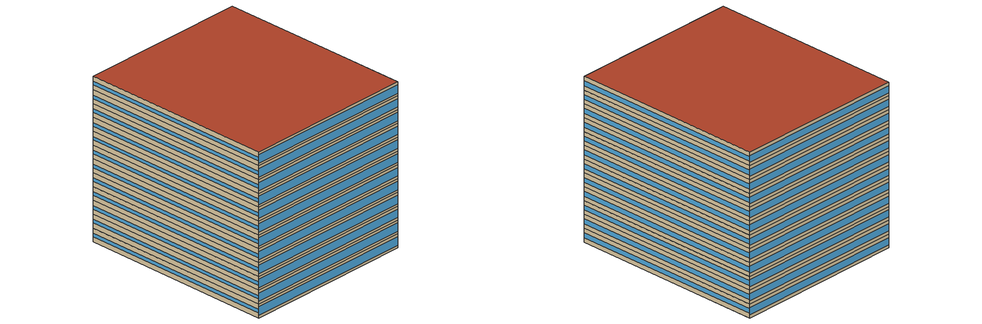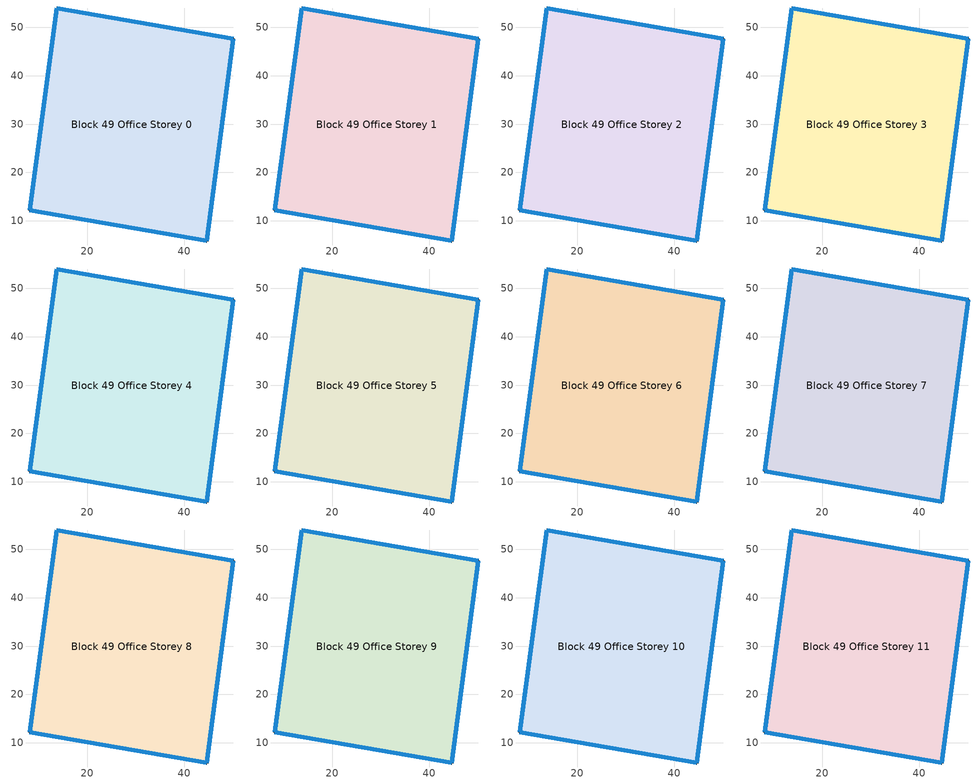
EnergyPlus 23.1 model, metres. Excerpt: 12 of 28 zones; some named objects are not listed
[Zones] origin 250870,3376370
Block 49 Office Storey 0
 floor ground (Project Floor): 50.13,47.61 44.65,5.8 8.1,12.19 13.67,53.99 z0
 wall outside (Project Wall): 13.67,53.99 8.1,12.19 44.65,5.8 50.13,47.61 13.67,53.99 z0:3
 window (Office_west_window_construction): 13.67,53.97 8.1,12.21 z1.12:1.88
 window (Office_south_window_construction): 8.12,12.19 44.63,5.81 z0.6:2.4
 window (Office_east_window_construction): 44.65,5.82 50.12,47.59 z0.98:2.02
 window (Office_north_window_construction): 50.11,47.61 13.69,53.99 z0.75:2.25
 roof outside (Project Ceiling): 44.65,5.8 50.13,47.61 13.67,53.99 8.1,12.19 z3
Block 49 Office Storey 1
 floor outside (Project Floor): 50.13,47.61 44.65,5.8 8.1,12.19 13.67,53.99 z3
 wall outside (Project Wall): 13.67,53.99 8.1,12.19 44.65,5.8 50.13,47.61 13.67,53.99 z3:6
 window (Office_west_window_construction): 13.67,53.97 8.1,12.21 z4.12:4.88
 window (Office_south_window_construction): 8.12,12.19 44.63,5.81 z3.6:5.4
 window (Office_east_window_construction): 44.65,5.82 50.12,47.59 z3.98:5.03
 window (Office_north_window_construction): 50.11,47.61 13.69,53.99 z3.75:5.25
 roof outside (Project Ceiling): 44.65,5.8 50.13,47.61 13.67,53.99 8.1,12.19 z6
Block 49 Office Storey 2
 floor outside (Project Floor): 50.13,47.61 44.65,5.8 8.1,12.19 13.67,53.99 z6
 wall outside (Project Wall): 13.67,53.99 8.1,12.19 44.65,5.8 50.13,47.61 13.67,53.99 z6:9
 window (Office_west_window_construction): 13.67,53.97 8.1,12.21 z7.12:7.88
 window (Office_south_window_construction): 8.12,12.19 44.63,5.81 z6.6:8.4
 window (Office_east_window_construction): 44.65,5.82 50.12,47.59 z6.97:8.03
 window (Office_north_window_construction): 50.11,47.61 13.69,53.99 z6.75:8.25
 roof outside (Project Ceiling): 44.65,5.8 50.13,47.61 13.67,53.99 8.1,12.19 z9
Block 49 Office Storey 3
 floor outside (Project Floor): 50.13,47.61 44.65,5.8 8.1,12.19 13.67,53.99 z9
 wall outside (Project Wall): 13.67,53.99 8.1,12.19 44.65,5.8 50.13,47.61 13.67,53.99 z9:12
 window (Office_west_window_construction): 13.67,53.97 8.1,12.21 z10.12:10.88
 window (Office_south_window_construction): 8.12,12.19 44.63,5.81 z9.6:11.4
 window (Office_east_window_construction): 44.65,5.82 50.12,47.59 z9.97:11.03
 window (Office_north_window_construction): 50.11,47.61 13.69,53.99 z9.75:11.25
 roof outside (Project Ceiling): 44.65,5.8 50.13,47.61 13.67,53.99 8.1,12.19 z12
Block 49 Office Storey 4
 floor outside (Project Floor): 50.13,47.61 44.65,5.8 8.1,12.19 13.67,53.99 z12
 wall outside (Project Wall): 13.67,53.99 8.1,12.19 44.65,5.8 50.13,47.61 13.67,53.99 z12:15
 window (Office_west_window_construction): 13.67,53.97 8.1,12.21 z13.12:13.88
 window (Office_south_window_construction): 8.12,12.19 44.63,5.81 z12.6:14.4
 window (Office_east_window_construction): 44.65,5.82 50.12,47.59 z12.97:14.03
 window (Office_north_window_construction): 50.11,47.61 13.69,53.99 z12.75:14.25
 roof outside (Project Ceiling): 44.65,5.8 50.13,47.61 13.67,53.99 8.1,12.19 z15
Block 49 Office Storey 5
 floor outside (Project Floor): 50.13,47.61 44.65,5.8 8.1,12.19 13.67,53.99 z15
 wall outside (Project Wall): 13.67,53.99 8.1,12.19 44.65,5.8 50.13,47.61 13.67,53.99 z15:18
 window (Office_west_window_construction): 13.67,53.97 8.1,12.21 z16.12:16.88
 window (Office_south_window_construction): 8.12,12.19 44.63,5.81 z15.6:17.4
 window (Office_east_window_construction): 44.65,5.82 50.12,47.59 z15.97:17.02
 window (Office_north_window_construction): 50.11,47.61 13.69,53.99 z15.75:17.25
 roof outside (Project Ceiling): 44.65,5.8 50.13,47.61 13.67,53.99 8.1,12.19 z18
Block 49 Office Storey 6
 floor outside (Project Floor): 50.13,47.61 44.65,5.8 8.1,12.19 13.67,53.99 z18
 wall outside (Project Wall): 13.67,53.99 8.1,12.19 44.65,5.8 50.13,47.61 13.67,53.99 z18:21
 window (Office_west_window_construction): 13.67,53.97 8.1,12.21 z19.12:19.88
 window (Office_south_window_construction): 8.12,12.19 44.63,5.81 z18.6:20.4
 window (Office_east_window_construction): 44.65,5.82 50.12,47.59 z18.98:20.02
 window (Office_north_window_construction): 50.11,47.61 13.69,53.99 z18.75:20.25
 roof outside (Project Ceiling): 44.65,5.8 50.13,47.61 13.67,53.99 8.1,12.19 z21
Block 49 Office Storey 7
 floor outside (Project Floor): 50.13,47.61 44.65,5.8 8.1,12.19 13.67,53.99 z21
 wall outside (Project Wall): 13.67,53.99 8.1,12.19 44.65,5.8 50.13,47.61 13.67,53.99 z21:24
 window (Office_west_window_construction): 13.67,53.97 8.1,12.21 z22.12:22.88
 window (Office_south_window_construction): 8.12,12.19 44.63,5.81 z21.6:23.4
 window (Office_east_window_construction): 44.65,5.82 50.12,47.59 z21.98:23.02
 window (Office_north_window_construction): 50.11,47.61 13.69,53.99 z21.75:23.25
 roof outside (Project Ceiling): 44.65,5.8 50.13,47.61 13.67,53.99 8.1,12.19 z24
Block 49 Office Storey 8
 floor outside (Project Floor): 50.13,47.61 44.65,5.8 8.1,12.19 13.67,53.99 z24
 wall outside (Project Wall): 13.67,53.99 8.1,12.19 44.65,5.8 50.13,47.61 13.67,53.99 z24:27
 window (Office_west_window_construction): 13.67,53.97 8.1,12.21 z25.12:25.88
 window (Office_south_window_construction): 8.12,12.19 44.63,5.81 z24.6:26.4
 window (Office_east_window_construction): 44.65,5.82 50.12,47.59 z24.98:26.02
 window (Office_north_window_construction): 50.11,47.61 13.69,53.99 z24.75:26.25
 roof outside (Project Ceiling): 44.65,5.8 50.13,47.61 13.67,53.99 8.1,12.19 z27
Block 49 Office Storey 9
 floor outside (Project Floor): 50.13,47.61 44.65,5.8 8.1,12.19 13.67,53.99 z27
 wall outside (Project Wall): 13.67,53.99 8.1,12.19 44.65,5.8 50.13,47.61 13.67,53.99 z27:30
 window (Office_west_window_construction): 13.67,53.97 8.1,12.21 z28.12:28.88
 window (Office_south_window_construction): 8.12,12.19 44.63,5.81 z27.6:29.4
 window (Office_east_window_construction): 44.65,5.82 50.12,47.59 z27.98:29.02
 window (Office_north_window_construction): 50.11,47.61 13.69,53.99 z27.75:29.25
 roof outside (Project Ceiling): 44.65,5.8 50.13,47.61 13.67,53.99 8.1,12.19 z30
Block 49 Office Storey 10
 floor outside (Project Floor): 50.13,47.61 44.65,5.8 8.1,12.19 13.67,53.99 z30
 wall outside (Project Wall): 13.67,53.99 8.1,12.19 44.65,5.8 50.13,47.61 13.67,53.99 z30:33
 window (Office_west_window_construction): 13.67,53.97 8.1,12.21 z31.12:31.88
 window (Office_south_window_construction): 8.12,12.19 44.63,5.81 z30.6:32.4
 window (Office_east_window_construction): 44.65,5.82 50.12,47.59 z30.98:32.02
 window (Office_north_window_construction): 50.11,47.61 13.69,53.99 z30.75:32.25
 roof outside (Project Ceiling): 44.65,5.8 50.13,47.61 13.67,53.99 8.1,12.19 z33
Block 49 Office Storey 11
 floor outside (Project Floor): 50.13,47.61 44.65,5.8 8.1,12.19 13.67,53.99 z33
 wall outside (Project Wall): 13.67,53.99 8.1,12.19 44.65,5.8 50.13,47.61 13.67,53.99 z33:36
 window (Office_west_window_construction): 13.67,53.97 8.1,12.21 z34.12:34.88
 window (Office_south_window_construction): 8.12,12.19 44.63,5.81 z33.6:35.4
 window (Office_east_window_construction): 44.65,5.82 50.12,47.59 z33.98:35.02
 window (Office_north_window_construction): 50.11,47.61 13.69,53.99 z33.75:35.25
 roof outside (Project Ceiling): 44.65,5.8 50.13,47.61 13.67,53.99 8.1,12.19 z36
[Building]
Building_1: North Axis=0; Terrain=City; Loads Convergence Tolerance Value=0.04; Temperature Convergence Tolerance Value=0.4; Solar Distribution=FullExterior; Maximum Number of Warmup Days=25; Minimum Number of Warmup Days=6
[Site:Location]
CHN Design_Conditions: Latitude=30; Longitude=114; Time Zone=8; Elevation=12
[SIZINGPERIOD:DESIGNDAY] Day of Month=21; DryBulb Temperature Range Modifier Type=DefaultMultipliers; Humidity Condition Type=Wetbulb; Barometric Pressure=101181; Rain Indicator=No; Snow Indicator=No; Daylight Saving Time Indicator=No; Sky Clearness=0; Begin Environment Reset Mode=FullResetAtBeginEnvironment
Name | Month | Day Type | Maximum DryBulb Temperature | Daily DryBulb Temperature Range | Wetbulb or DewPoint at Maximum DryBulb | Wind Speed | Wind Direction | Solar Model Indicator | ASHRAE Clear Sky Optical Depth for Beam Irradiance taub | ASHRAE Clear Sky Optical Depth for Diffuse Irradiance taud
Ann Htg 99.6% Condns DB | 1 | WinterDesignDay | -10 | 0 | -4.8 | 1 | 340 | ASHRAEClearSky | 0 | 0
Ann Clg .4% Condns DB=>MWB | 7 | SummerDesignDay | 40 | 6.6 | 27.1 | 3.5 | 220 | ASHRAETau | 0.781 | 1.413
[MATERIAL]
DefaultMaterial: Roughness=Rough; Thickness=0.1; Conductivity=0.1; Density=1000; Specific Heat=1000; Thermal Absorptance=0.9; Solar Absorptance=0.7; Visible Absorptance=0.7
[WINDOWMATERIAL:SIMPLEGLAZINGSYSTEM] UFactor=1.6; Visible Transmittance=0.6
Name | Solar Heat Gain Coefficient
Office_east_window; Office_south_window; Office_west_window | 0.3
Office_north_window | 0.35
[CONSTRUCTION]
Project Wall; Project Floor; Project Ceiling: DefaultMaterial
Office_east_window_construction: Office_east_window
Office_south_window_construction: Office_south_window
Office_west_window_construction: Office_west_window
Office_north_window_construction: Office_north_window
[SPACE] Ceiling Height=autocalculate; Volume=autocalculate; Floor Area=autocalculate; Space Type=Office
Name | Zone
Block 49 Office Storey 0_space | Block 49 Office Storey 0
Block 49 Office Storey 1_space | Block 49 Office Storey 1
Block 49 Office Storey 2_space | Block 49 Office Storey 2
Block 49 Office Storey 3_space | Block 49 Office Storey 3
Block 49 Office Storey 4_space | Block 49 Office Storey 4
Block 49 Office Storey 5_space | Block 49 Office Storey 5
Block 49 Office Storey 6_space | Block 49 Office Storey 6
Block 49 Office Storey 7_space | Block 49 Office Storey 7
Block 49 Office Storey 8_space | Block 49 Office Storey 8
Block 49 Office Storey 9_space | Block 49 Office Storey 9
Block 49 Office Storey 10_space | Block 49 Office Storey 10
Block 49 Office Storey 11_space | Block 49 Office Storey 11
[SPACELIST]
Office: Block 49 Office Storey 0_space, Block 49 Office Storey 1_space, Block 49 Office Storey 2_space, Block 49 Office Storey 3_space, Block 49 Office Storey 4_space, Block 49 Office Storey 5_space, Block 49 Office Storey 6_space, Block 49 Office Storey 7_space, Block 49 Office Storey 8_space, Block 49 Office Storey 9_space, Block 49 Office Storey 10_space, Block 49 Office Storey 11_space, Block 49 Office Storey 12_space, Block 49 Office Storey 13_space, Block 49 Office Storey 14_space, Block 49 Office Storey 15_space, Block 49 Office Storey 16_space, Block 49 Office Storey 17_space, Block 49 Office Storey 18_space, Block 49 Office Storey 19_space, Block 49 Office Storey 20_space, Block 49 Office Storey 21_space, Block 49 Office Storey 22_space, Block 49 Office Storey 23_space, Block 49 Office Storey 24_space, Block 49 Office Storey 25_space, Block 49 Office Storey 26_space, Block 49 Office Storey 27_space
[ZONE] Type=1; Multiplier=1; Ceiling Height=autocalculate; Volume=autocalculate; Floor Area=autocalculate; Part of Total Floor Area=Yes
Block 49 Office Storey 0; Block 49 Office Storey 1; Block 49 Office Storey 2; Block 49 Office Storey 3; Block 49 Office Storey 4; Block 49 Office Storey 5; Block 49 Office Storey 6; Block 49 Office Storey 7; Block 49 Office Storey 8; Block 49 Office Storey 9; Block 49 Office Storey 10; Block 49 Office Storey 11
[PEOPLE]
People_for_office: Zone or ZoneList or Space or SpaceList=Office; Number of People Schedule=SeasonalSchedule_Schedule_office_people; Number of People Calculation Method=People/Area; People per Floor Area=0.1; Fraction Radiant=0.3; Sensible Heat Fraction=autocalculate; Activity Level Schedule=SeasonalSchedule_Schedule_office_activity; Carbon Dioxide Generation Rate=3.82e-08; Enable ASHRAE 55 Comfort Warnings=No; Mean Radiant Temperature Calculation Type=ZoneAveraged; Clothing Insulation Calculation Method=ClothingInsulationSchedule; Cold Stress Temperature Threshold=15.56; Heat Stress Temperature Threshold=30
[LIGHTS]
Light_for_office: Zone or ZoneList or Space or SpaceList=Office; Schedule=SeasonalSchedule_office_lighting; Design Level Calculation Method=Watts/Area; Watts per Zone Floor Area=8; Return Air Fraction=0; Fraction Radiant=0.32; Fraction Visible=0.25; Fraction Replaceable=1; EndUse Subcategory=General; Return Air Fraction Calculated from Plenum Temperature=No; Return Air Fraction Function of Plenum Temperature Coefficient 1=0; Return Air Fraction Function of Plenum Temperature Coefficient 2=0
[ELECTRICEQUIPMENT]
Equipment_for_office: Zone or ZoneList or Space or SpaceList=Office; Schedule=SeasonalSchedule_Schedule_office_equipment; Design Level Calculation Method=Watts/Area; Watts per Zone Floor Area=15; Fraction Latent=0; Fraction Radiant=0; Fraction Lost=0; EndUse Subcategory=Electric Equipment
[DAYLIGHTING:CONTROLS] Illuminance Setpoint at Reference Point 1=300
Name | Zone or Space | Glare Calculation Daylighting Reference Point | Daylighting Reference Point 1
Dlight_Block 49 Office Storey 0 | Block 49 Office Storey 0 | Rpoint_Block 49 Office Storey 0 | Rpoint_Block 49 Office Storey 0
Dlight_Block 49 Office Storey 1 | Block 49 Office Storey 1 | Rpoint_Block 49 Office Storey 1 | Rpoint_Block 49 Office Storey 1
Dlight_Block 49 Office Storey 2 | Block 49 Office Storey 2 | Rpoint_Block 49 Office Storey 2 | Rpoint_Block 49 Office Storey 2
Dlight_Block 49 Office Storey 3 | Block 49 Office Storey 3 | Rpoint_Block 49 Office Storey 3 | Rpoint_Block 49 Office Storey 3
Dlight_Block 49 Office Storey 4 | Block 49 Office Storey 4 | Rpoint_Block 49 Office Storey 4 | Rpoint_Block 49 Office Storey 4
Dlight_Block 49 Office Storey 5 | Block 49 Office Storey 5 | Rpoint_Block 49 Office Storey 5 | Rpoint_Block 49 Office Storey 5
Dlight_Block 49 Office Storey 6 | Block 49 Office Storey 6 | Rpoint_Block 49 Office Storey 6 | Rpoint_Block 49 Office Storey 6
Dlight_Block 49 Office Storey 7 | Block 49 Office Storey 7 | Rpoint_Block 49 Office Storey 7 | Rpoint_Block 49 Office Storey 7
Dlight_Block 49 Office Storey 8 | Block 49 Office Storey 8 | Rpoint_Block 49 Office Storey 8 | Rpoint_Block 49 Office Storey 8
Dlight_Block 49 Office Storey 9 | Block 49 Office Storey 9 | Rpoint_Block 49 Office Storey 9 | Rpoint_Block 49 Office Storey 9
Dlight_Block 49 Office Storey 10 | Block 49 Office Storey 10 | Rpoint_Block 49 Office Storey 10 | Rpoint_Block 49 Office Storey 10
Dlight_Block 49 Office Storey 11 | Block 49 Office Storey 11 | Rpoint_Block 49 Office Storey 11 | Rpoint_Block 49 Office Storey 11
[HVACTEMPLATE:THERMOSTAT]
Name | Heating Setpoint Schedule | Cooling Setpoint Schedule
Thermostat_for_office | SeasonalSchedule_office_heating | SeasonalSchedule_office_cooling
Thermostat_for_commercial | SeasonalSchedule_commerical_heating | SeasonalSchedule_commerical_cooling
Thermostat_for_residential | SeasonalSchedule_residential_heating | SeasonalSchedule_residential_cooling
Thermostat_for_school | SeasonalSchedule_school_heating | SeasonalSchedule_school_cooling
Thermostat_for_hospital | SeasonalSchedule_hospital_heating | SeasonalSchedule_hospital_cooling
Thermostat_for_industrial | SeasonalSchedule_Industrial_heating | SeasonalSchedule_Industrial_cooling
Thermostat_for_transport | SeasonalSchedule_transport_heating | SeasonalSchedule_transport_cooling
Thermostat_for_administration | SeasonalSchedule_administration_heating | SeasonalSchedule_administration_cooling
[HVACTEMPLATE:ZONE:IDEALLOADSAIRSYSTEM] Template Thermostat=Thermostat_for_office; Maximum Heating Supply Air Temperature=50; Minimum Cooling Supply Air Temperature=13; Maximum Heating Supply Air Humidity Ratio=0.0156; Minimum Cooling Supply Air Humidity Ratio=0.0077; Heating Limit=NoLimit; Cooling Limit=NoLimit; Dehumidification Control Type=ConstantSensibleHeatRatio; Cooling Sensible Heat Ratio=0.7; Dehumidification Setpoint=60; Humidification Control Type=None; Humidification Setpoint=30; Outdoor Air Method=DetailedSpecification; Outdoor Air Flow Rate per Person=0.00944; Outdoor Air Flow Rate per Zone Floor Area=0; Outdoor Air Flow Rate per Zone=0; Design Specification Outdoor Air Object=Ventilation_for_office; Demand Controlled Ventilation Type=None; Outdoor Air Economizer Type=NoEconomizer; Heat Recovery Type=None; Sensible Heat Recovery Effectiveness=0.7; Latent Heat Recovery Effectiveness=0.65
Block 49 Office Storey 0; Block 49 Office Storey 1; Block 49 Office Storey 2; Block 49 Office Storey 3; Block 49 Office Storey 4; Block 49 Office Storey 5; Block 49 Office Storey 6; Block 49 Office Storey 7; Block 49 Office Storey 8; Block 49 Office Storey 9; Block 49 Office Storey 10; Block 49 Office Storey 11
[DESIGNSPECIFICATION:OUTDOORAIR]
Ventilation_for_office: Outdoor Air Method=Flow/Person; Outdoor Air Flow per Person=0.00833333; Outdoor Air Flow per Zone Floor Area=0; Outdoor Air Flow per Zone=0; Outdoor Air Flow Air Changes per Hour=0
[SCHEDULE:DAY:HOURLY]
Schedule_administration_heating_summer_hourly; Schedule_commerical_heating_summer_hourly; Schedule_residential_heating_summer_hourly; Schedule_school_heating_summer_hourly; Schedule_hospital_heating_summer_hourly; Schedule_Industrial_heating_summer_hourly; Schedule_transport_heating_summer_hourly; Schedule_office_heating_summer_hourly: -20, -20, -20, -20, -20, -20, -20, -20, -20, -20, -20, -20, -20, -20, -20, -20, -20, -20, -20, -20, -20, -20, -20, -20
Schedule_administration_heating_winnter_weekday_hourly: 5, 5, 5, 5, 5, 5, 12, 12, 18, 20, 20, 20, 20, 20, 20, 20, 20, 20, 18, 5, 5, 5, 5, 5
Schedule_administration_heating_winnter_holiday_hourly; Schedule_school_heating_winnter_holiday_hourly: 5, 5, 5, 5, 5, 5, 5, 5, 5, 5, 5, 5, 5, 5, 5, 5, 5, 5, 5, 5, 5, 5, 5, 5
Schedule_administration_cooling_winter_hourly; Schedule_administration_cooling_summer_holiday_hourly; Schedule_commerical_cooling_winter_hourly; Schedule_residential_cooling_winter_hourly; Schedule_school_cooling_winter_hourly; Schedule_school_cooling_summer_holiday_hourly; Schedule_hospital_cooling_winter_hourly; Schedule_Industrial_cooling_winter_hourly; Schedule_transport_cooling_winter_hourly; Schedule_office_cooling_winter_hourly: 50, 50, 50, 50, 50, 50, 50, 50, 50, 50, 50, 50, 50, 50, 50, 50, 50, 50, 50, 50, 50, 50, 50, 50
Schedule_administration_cooling_summer_weekday_hourly: 50, 50, 50, 50, 50, 50, 50, 28, 26, 26, 26, 26, 26, 26, 26, 26, 26, 26, 50, 50, 50, 50, 50, 50
Schedule_commerical_heating_winnter_weekday_hourly; Schedule_commerical_heating_winnter_holiday_hourly: 5, 5, 5, 5, 5, 5, 12, 16, 18, 18, 18, 18, 18, 18, 18, 18, 18, 18, 18, 18, 12, 5, 5, 5
Schedule_commerical_cooling_summer_weekday_hourly; Schedule_commerical_cooling_summer_holiday_hourly: 50, 50, 50, 50, 50, 50, 50, 28, 24, 24, 24, 24, 24, 24, 24, 24, 24, 24, 24, 24, 24, 28, 50, 50
Schedule_residential_heating_winnter_weekday_hourly; Schedule_residential_heating_winnter_holiday_hourly: 18, 18, 18, 18, 18, 18, 18, -20, -20, -20, -20, -20, -20, -20, -20, -20, -20, -20, -20, -20, 18, 18, 18, 18
Schedule_residential_cooling_summer_weekday_hourly; Schedule_residential_cooling_summer_holiday_hourly: 26, 26, 26, 26, 26, 26, 26, 50, 50, 50, 50, 50, 50, 50, 50, 50, 50, 50, 50, 50, 26, 26, 26, 26
Schedule_school_heating_winnter_weekday_hourly: 5, 5, 5, 5, 5, 12, 18, 20, 20, 20, 20, 20, 20, 20, 20, 20, 20, 20, 18, 12, 5, 5, 5, 5
Schedule_school_cooling_summer_weekday_hourly: 50, 50, 50, 50, 50, 50, 28, 26, 26, 26, 26, 26, 26, 26, 26, 26, 26, 26, 50, 50, 50, 50, 50, 50
Schedule_hospital_heating_winnter_weekday_hourly; Schedule_hospital_heating_winnter_holiday_hourly: 22, 22, 22, 22, 22, 22, 22, 22, 22, 22, 22, 22, 22, 22, 22, 22, 22, 22, 22, 22, 22, 22, 22, 22
Schedule_hospital_cooling_summer_weekday_hourly; Schedule_hospital_cooling_summer_holiday_hourly: 26, 26, 26, 26, 26, 26, 26, 26, 26, 26, 26, 26, 26, 26, 26, 26, 26, 26, 26, 26, 26, 26, 26, 26
Schedule_Industrial_heating_winnter_weekday_hourly; Schedule_Industrial_heating_winnter_holiday_hourly: -20, -20, -20, -20, -20, -20, 18, 18, 18, 18, 18, 18, 18, 18, 18, 18, 18, 18, 18, -20, -20, -20, -20, -20
Schedule_Industrial_cooling_summer_weekday_hourly; Schedule_Industrial_cooling_summer_holiday_hourly: 50, 50, 50, 50, 50, 50, 50, 28, 28, 28, 28, 28, 28, 28, 28, 28, 28, 28, 28, 50, 50, 50, 50, 50
Schedule_transport_heating_winnter_weekday_hourly; Schedule_transport_heating_winnter_holiday_hourly: 18, 18, 18, 18, 18, 18, 20, 20, 20, 20, 20, 20, 20, 20, 20, 20, 20, 20, 20, 20, 20, 20, 18, 18
Schedule_transport_cooling_summer_weekday_hourly; Schedule_transport_cooling_summer_holiday_hourly: 26, 26, 26, 26, 26, 26, 26, 24, 24, 24, 25, 24, 24, 24, 24, 24, 24, 24, 24, 24, 24, 24, 26, 28
Schedule_office_heating_winnter_weekday_hourly: 5, 5, 5, 5, 5, 5, 12, 18, 20, 20, 20, 20, 20, 20, 20, 20, 20, 20, 20, 18, 12, 5, 5, 5
Schedule_office_heating_winnter_holiday_hourly: 5, 5, 5, 5, 5, 5, 5, 5, 5, 16, 16, 16, 16, 16, 16, 16, 16, 5, 5, 5, 5, 5, 5, 5
Schedule_office_cooling_summer_weekday_hourly: 50, 50, 50, 50, 50, 50, 28, 26, 26, 26, 26, 26, 26, 26, 26, 26, 26, 26, 26, 26, 50, 50, 50, 50
Schedule_office_cooling_summer_holiday_hourly: 50, 50, 50, 50, 50, 50, 50, 50, 50, 50, 50, 26, 26, 26, 26, 26, 26, 50, 50, 50, 50, 50, 50, 50
Schedule_office_lighting_weekday_hourly: 0.1, 0.1, 0.1, 0.1, 0.1, 0.1, 0.1, 0.2, 0.5, 0.95, 0.95, 0.95, 0.8, 0.8, 0.95, 0.95, 0.95, 0.95, 0.95, 0.95, 0.95, 0.8, 0.5, 0.1
Schedule_office_lighting_holiday_hourly; Schedule_office_equipment_holiday_hourly: 0.1, 0.1, 0.1, 0.1, 0.1, 0.1, 0.1, 0.1, 0.1, 0.1, 0.1, 0.1, 0.1, 0.3, 0.3, 0.3, 0.3, 0.3, 0.3, 0.3, 0.3, 0.3, 0.1, 0.1
Schedule_office_equipment_weekday_hourly: 0.1, 0.1, 0.1, 0.1, 0.1, 0.1, 0.1, 0.2, 0.5, 0.95, 0.95, 0.95, 0.5, 0.5, 0.95, 0.95, 0.95, 0.95, 0.95, 0.95, 0.4, 0.4, 0.3, 0.1
Schedule_office_people_weekday_hourly: 0.1, 0.1, 0.1, 0.1, 0.1, 0.1, 0.1, 0.5, 0.95, 0.95, 0.95, 0.8, 0.8, 0.95, 0.95, 0.95, 0.95, 0.95, 0.8, 0.5, 0.5, 0.3, 0.1, 0.1
Schedule_office_people_holiday_hourly: 0.1, 0.1, 0.1, 0.1, 0.1, 0.1, 0.1, 0.1, 0.1, 0.1, 0.1, 0.1, 0.1, 0.3, 0.3, 0.3, 0.3, 0.3, 0.3, 0.1, 0.1, 0.1, 0.1, 0.1
Schedule_office_activity_weekday_hourly; Schedule_office_activity_holiday_hourly: 144, 144, 144, 144, 144, 144, 144, 144, 144, 144, 144, 144, 144, 144, 144, 144, 144, 144, 144, 144, 144, 144, 144, 144
[SCHEDULE:WEEK:DAILY]
Schedule_office_heating_summer_weekly: Schedule_office_heating_summer_hourly, Schedule_office_heating_summer_hourly, Schedule_office_heating_summer_hourly, Schedule_office_heating_summer_hourly, Schedule_office_heating_summer_hourly, Schedule_office_heating_summer_hourly, Schedule_office_heating_summer_hourly, Schedule_office_heating_summer_hourly, Schedule_office_heating_summer_hourly, Schedule_office_heating_summer_hourly, Schedule_office_heating_summer_hourly, Schedule_office_heating_summer_hourly
Schedule_office_heating_winnter_weekly: Schedule_office_heating_winnter_holiday_hourly, Schedule_office_heating_winnter_weekday_hourly, Schedule_office_heating_winnter_weekday_hourly, Schedule_office_heating_winnter_weekday_hourly, Schedule_office_heating_winnter_weekday_hourly, Schedule_office_heating_winnter_weekday_hourly, Schedule_office_heating_winnter_holiday_hourly, Schedule_office_heating_winnter_holiday_hourly, Schedule_office_heating_winnter_weekday_hourly, Schedule_office_heating_winnter_weekday_hourly, Schedule_office_heating_winnter_holiday_hourly, Schedule_office_heating_winnter_holiday_hourly
Schedule_office_cooling_winnter_weekly: Schedule_office_cooling_winter_hourly, Schedule_office_cooling_winter_hourly, Schedule_office_cooling_winter_hourly, Schedule_office_cooling_winter_hourly, Schedule_office_cooling_winter_hourly, Schedule_office_cooling_winter_hourly, Schedule_office_cooling_winter_hourly, Schedule_office_cooling_winter_hourly, Schedule_office_cooling_winter_hourly, Schedule_office_cooling_winter_hourly, Schedule_office_cooling_winter_hourly, Schedule_office_cooling_winter_hourly
Schedule_office_cooling_summer_weekly: Schedule_office_cooling_summer_holiday_hourly, Schedule_office_cooling_summer_weekday_hourly, Schedule_office_cooling_summer_weekday_hourly, Schedule_office_cooling_summer_weekday_hourly, Schedule_office_cooling_summer_weekday_hourly, Schedule_office_cooling_summer_weekday_hourly, Schedule_office_cooling_summer_holiday_hourly, Schedule_office_cooling_summer_holiday_hourly, Schedule_office_cooling_summer_weekday_hourly, Schedule_office_cooling_summer_weekday_hourly, Schedule_office_cooling_summer_holiday_hourly, Schedule_office_cooling_summer_holiday_hourly
Schedule_office_lighting_weekly: Schedule_office_lighting_holiday_hourly, Schedule_office_lighting_weekday_hourly, Schedule_office_lighting_weekday_hourly, Schedule_office_lighting_weekday_hourly, Schedule_office_lighting_weekday_hourly, Schedule_office_lighting_weekday_hourly, Schedule_office_lighting_holiday_hourly, Schedule_office_lighting_holiday_hourly, Schedule_office_lighting_weekday_hourly, Schedule_office_lighting_weekday_hourly, Schedule_office_lighting_holiday_hourly, Schedule_office_lighting_holiday_hourly
Schedule_office_equipment_weekly: Schedule_office_equipment_holiday_hourly, Schedule_office_equipment_weekday_hourly, Schedule_office_equipment_weekday_hourly, Schedule_office_equipment_weekday_hourly, Schedule_office_equipment_weekday_hourly, Schedule_office_equipment_weekday_hourly, Schedule_office_equipment_holiday_hourly, Schedule_office_equipment_holiday_hourly, Schedule_office_equipment_weekday_hourly, Schedule_office_equipment_weekday_hourly, Schedule_office_equipment_holiday_hourly, Schedule_office_equipment_holiday_hourly
Schedule_office_people_weekly: Schedule_office_people_holiday_hourly, Schedule_office_people_weekday_hourly, Schedule_office_people_weekday_hourly, Schedule_office_people_weekday_hourly, Schedule_office_people_weekday_hourly, Schedule_office_people_weekday_hourly, Schedule_office_people_holiday_hourly, Schedule_office_people_holiday_hourly, Schedule_office_people_weekday_hourly, Schedule_office_people_weekday_hourly, Schedule_office_people_holiday_hourly, Schedule_office_people_holiday_hourly
Schedule_office_activity_weekly: Schedule_office_activity_holiday_hourly, Schedule_office_activity_weekday_hourly, Schedule_office_activity_weekday_hourly, Schedule_office_activity_weekday_hourly, Schedule_office_activity_weekday_hourly, Schedule_office_activity_weekday_hourly, Schedule_office_activity_holiday_hourly, Schedule_office_activity_holiday_hourly, Schedule_office_activity_weekday_hourly, Schedule_office_activity_weekday_hourly, Schedule_office_activity_holiday_hourly, Schedule_office_activity_holiday_hourly
Schedule_commerical_heating_summer_weekly: Schedule_commerical_heating_summer_hourly, Schedule_commerical_heating_summer_hourly, Schedule_commerical_heating_summer_hourly, Schedule_commerical_heating_summer_hourly, Schedule_commerical_heating_summer_hourly, Schedule_commerical_heating_summer_hourly, Schedule_commerical_heating_summer_hourly, Schedule_commerical_heating_summer_hourly, Schedule_commerical_heating_summer_hourly, Schedule_commerical_heating_summer_hourly, Schedule_commerical_heating_summer_hourly, Schedule_commerical_heating_summer_hourly
Schedule_commerical_heating_winnter_weekly: Schedule_commerical_heating_winnter_holiday_hourly, Schedule_commerical_heating_winnter_weekday_hourly, Schedule_commerical_heating_winnter_weekday_hourly, Schedule_commerical_heating_winnter_weekday_hourly, Schedule_commerical_heating_winnter_weekday_hourly, Schedule_commerical_heating_winnter_weekday_hourly, Schedule_commerical_heating_winnter_holiday_hourly, Schedule_commerical_heating_winnter_holiday_hourly, Schedule_commerical_heating_winnter_weekday_hourly, Schedule_commerical_heating_winnter_weekday_hourly, Schedule_commerical_heating_winnter_holiday_hourly, Schedule_commerical_heating_winnter_holiday_hourly
Schedule_commerical_cooling_winnter_weekly: Schedule_commerical_cooling_winter_hourly, Schedule_commerical_cooling_winter_hourly, Schedule_commerical_cooling_winter_hourly, Schedule_commerical_cooling_winter_hourly, Schedule_commerical_cooling_winter_hourly, Schedule_commerical_cooling_winter_hourly, Schedule_commerical_cooling_winter_hourly, Schedule_commerical_cooling_winter_hourly, Schedule_commerical_cooling_winter_hourly, Schedule_commerical_cooling_winter_hourly, Schedule_commerical_cooling_winter_hourly, Schedule_commerical_cooling_winter_hourly
Schedule_commerical_cooling_summer_weekly: Schedule_commerical_cooling_summer_holiday_hourly, Schedule_commerical_cooling_summer_weekday_hourly, Schedule_commerical_cooling_summer_weekday_hourly, Schedule_commerical_cooling_summer_weekday_hourly, Schedule_commerical_cooling_summer_weekday_hourly, Schedule_commerical_cooling_summer_weekday_hourly, Schedule_commerical_cooling_summer_holiday_hourly, Schedule_commerical_cooling_summer_holiday_hourly, Schedule_commerical_cooling_summer_weekday_hourly, Schedule_commerical_cooling_summer_weekday_hourly, Schedule_commerical_cooling_summer_holiday_hourly, Schedule_commerical_cooling_summer_holiday_hourly
Schedule_residential_heating_summer_weekly: Schedule_residential_heating_summer_hourly, Schedule_residential_heating_summer_hourly, Schedule_residential_heating_summer_hourly, Schedule_residential_heating_summer_hourly, Schedule_residential_heating_summer_hourly, Schedule_residential_heating_summer_hourly, Schedule_residential_heating_summer_hourly, Schedule_residential_heating_summer_hourly, Schedule_residential_heating_summer_hourly, Schedule_residential_heating_summer_hourly, Schedule_residential_heating_summer_hourly, Schedule_residential_heating_summer_hourly
Schedule_residential_heating_winnter_weekly: Schedule_residential_heating_winnter_holiday_hourly, Schedule_residential_heating_winnter_weekday_hourly, Schedule_residential_heating_winnter_weekday_hourly, Schedule_residential_heating_winnter_weekday_hourly, Schedule_residential_heating_winnter_weekday_hourly, Schedule_residential_heating_winnter_weekday_hourly, Schedule_residential_heating_winnter_holiday_hourly, Schedule_residential_heating_winnter_holiday_hourly, Schedule_residential_heating_winnter_weekday_hourly, Schedule_residential_heating_winnter_weekday_hourly, Schedule_residential_heating_winnter_holiday_hourly, Schedule_residential_heating_winnter_holiday_hourly
Schedule_residential_cooling_winnter_weekly: Schedule_residential_cooling_winter_hourly, Schedule_residential_cooling_winter_hourly, Schedule_residential_cooling_winter_hourly, Schedule_residential_cooling_winter_hourly, Schedule_residential_cooling_winter_hourly, Schedule_residential_cooling_winter_hourly, Schedule_residential_cooling_winter_hourly, Schedule_residential_cooling_winter_hourly, Schedule_residential_cooling_winter_hourly, Schedule_residential_cooling_winter_hourly, Schedule_residential_cooling_winter_hourly, Schedule_residential_cooling_winter_hourly
Schedule_residential_cooling_summer_weekly: Schedule_residential_cooling_summer_holiday_hourly, Schedule_residential_cooling_summer_weekday_hourly, Schedule_residential_cooling_summer_weekday_hourly, Schedule_residential_cooling_summer_weekday_hourly, Schedule_residential_cooling_summer_weekday_hourly, Schedule_residential_cooling_summer_weekday_hourly, Schedule_residential_cooling_summer_holiday_hourly, Schedule_residential_cooling_summer_holiday_hourly, Schedule_residential_cooling_summer_weekday_hourly, Schedule_residential_cooling_summer_weekday_hourly, Schedule_residential_cooling_summer_holiday_hourly, Schedule_residential_cooling_summer_holiday_hourly
Schedule_school_heating_summer_weekly: Schedule_school_heating_summer_hourly, Schedule_school_heating_summer_hourly, Schedule_school_heating_summer_hourly, Schedule_school_heating_summer_hourly, Schedule_school_heating_summer_hourly, Schedule_school_heating_summer_hourly, Schedule_school_heating_summer_hourly, Schedule_school_heating_summer_hourly, Schedule_school_heating_summer_hourly, Schedule_school_heating_summer_hourly, Schedule_school_heating_summer_hourly, Schedule_school_heating_summer_hourly
Schedule_school_heating_winnter_weekly: Schedule_school_heating_winnter_holiday_hourly, Schedule_school_heating_winnter_weekday_hourly, Schedule_school_heating_winnter_weekday_hourly, Schedule_school_heating_winnter_weekday_hourly, Schedule_school_heating_winnter_weekday_hourly, Schedule_school_heating_winnter_weekday_hourly, Schedule_school_heating_winnter_holiday_hourly, Schedule_school_heating_winnter_holiday_hourly, Schedule_school_heating_winnter_weekday_hourly, Schedule_school_heating_winnter_weekday_hourly, Schedule_school_heating_winnter_holiday_hourly, Schedule_school_heating_winnter_holiday_hourly
Schedule_school_cooling_winnter_weekly: Schedule_school_cooling_winter_hourly, Schedule_school_cooling_winter_hourly, Schedule_school_cooling_winter_hourly, Schedule_school_cooling_winter_hourly, Schedule_school_cooling_winter_hourly, Schedule_school_cooling_winter_hourly, Schedule_school_cooling_winter_hourly, Schedule_school_cooling_winter_hourly, Schedule_school_cooling_winter_hourly, Schedule_school_cooling_winter_hourly, Schedule_school_cooling_winter_hourly, Schedule_school_cooling_winter_hourly
Schedule_school_cooling_summer_weekly: Schedule_school_cooling_summer_holiday_hourly, Schedule_school_cooling_summer_weekday_hourly, Schedule_school_cooling_summer_weekday_hourly, Schedule_school_cooling_summer_weekday_hourly, Schedule_school_cooling_summer_weekday_hourly, Schedule_school_cooling_summer_weekday_hourly, Schedule_school_cooling_summer_holiday_hourly, Schedule_school_cooling_summer_holiday_hourly, Schedule_school_cooling_summer_weekday_hourly, Schedule_school_cooling_summer_weekday_hourly, Schedule_school_cooling_summer_holiday_hourly, Schedule_school_cooling_summer_holiday_hourly
Schedule_hospital_heating_summer_weekly: Schedule_hospital_heating_summer_hourly, Schedule_hospital_heating_summer_hourly, Schedule_hospital_heating_summer_hourly, Schedule_hospital_heating_summer_hourly, Schedule_hospital_heating_summer_hourly, Schedule_hospital_heating_summer_hourly, Schedule_hospital_heating_summer_hourly, Schedule_hospital_heating_summer_hourly, Schedule_hospital_heating_summer_hourly, Schedule_hospital_heating_summer_hourly, Schedule_hospital_heating_summer_hourly, Schedule_hospital_heating_summer_hourly
Schedule_hospital_heating_winnter_weekly: Schedule_hospital_heating_winnter_holiday_hourly, Schedule_hospital_heating_winnter_weekday_hourly, Schedule_hospital_heating_winnter_weekday_hourly, Schedule_hospital_heating_winnter_weekday_hourly, Schedule_hospital_heating_winnter_weekday_hourly, Schedule_hospital_heating_winnter_weekday_hourly, Schedule_hospital_heating_winnter_holiday_hourly, Schedule_hospital_heating_winnter_holiday_hourly, Schedule_hospital_heating_winnter_weekday_hourly, Schedule_hospital_heating_winnter_weekday_hourly, Schedule_hospital_heating_winnter_holiday_hourly, Schedule_hospital_heating_winnter_holiday_hourly
Schedule_hospital_cooling_winnter_weekly: Schedule_hospital_cooling_winter_hourly, Schedule_hospital_cooling_winter_hourly, Schedule_hospital_cooling_winter_hourly, Schedule_hospital_cooling_winter_hourly, Schedule_hospital_cooling_winter_hourly, Schedule_hospital_cooling_winter_hourly, Schedule_hospital_cooling_winter_hourly, Schedule_hospital_cooling_winter_hourly, Schedule_hospital_cooling_winter_hourly, Schedule_hospital_cooling_winter_hourly, Schedule_hospital_cooling_winter_hourly, Schedule_hospital_cooling_winter_hourly
Schedule_hospital_cooling_summer_weekly: Schedule_hospital_cooling_summer_holiday_hourly, Schedule_hospital_cooling_summer_weekday_hourly, Schedule_hospital_cooling_summer_weekday_hourly, Schedule_hospital_cooling_summer_weekday_hourly, Schedule_hospital_cooling_summer_weekday_hourly, Schedule_hospital_cooling_summer_weekday_hourly, Schedule_hospital_cooling_summer_holiday_hourly, Schedule_hospital_cooling_summer_holiday_hourly, Schedule_hospital_cooling_summer_weekday_hourly, Schedule_hospital_cooling_summer_weekday_hourly, Schedule_hospital_cooling_summer_holiday_hourly, Schedule_hospital_cooling_summer_holiday_hourly
Schedule_Industrial_heating_summer_weekly: Schedule_Industrial_heating_summer_hourly, Schedule_Industrial_heating_summer_hourly, Schedule_Industrial_heating_summer_hourly, Schedule_Industrial_heating_summer_hourly, Schedule_Industrial_heating_summer_hourly, Schedule_Industrial_heating_summer_hourly, Schedule_Industrial_heating_summer_hourly, Schedule_Industrial_heating_summer_hourly, Schedule_Industrial_heating_summer_hourly, Schedule_Industrial_heating_summer_hourly, Schedule_Industrial_heating_summer_hourly, Schedule_Industrial_heating_summer_hourly
Schedule_Industrial_heating_winnter_weekly: Schedule_Industrial_heating_winnter_holiday_hourly, Schedule_Industrial_heating_winnter_weekday_hourly, Schedule_Industrial_heating_winnter_weekday_hourly, Schedule_Industrial_heating_winnter_weekday_hourly, Schedule_Industrial_heating_winnter_weekday_hourly, Schedule_Industrial_heating_winnter_weekday_hourly, Schedule_Industrial_heating_winnter_holiday_hourly, Schedule_Industrial_heating_winnter_holiday_hourly, Schedule_Industrial_heating_winnter_weekday_hourly, Schedule_Industrial_heating_winnter_weekday_hourly, Schedule_Industrial_heating_winnter_holiday_hourly, Schedule_Industrial_heating_winnter_holiday_hourly
Schedule_Industrial_cooling_winnter_weekly: Schedule_Industrial_cooling_winter_hourly, Schedule_Industrial_cooling_winter_hourly, Schedule_Industrial_cooling_winter_hourly, Schedule_Industrial_cooling_winter_hourly, Schedule_Industrial_cooling_winter_hourly, Schedule_Industrial_cooling_winter_hourly, Schedule_Industrial_cooling_winter_hourly, Schedule_Industrial_cooling_winter_hourly, Schedule_Industrial_cooling_winter_hourly, Schedule_Industrial_cooling_winter_hourly, Schedule_Industrial_cooling_winter_hourly, Schedule_Industrial_cooling_winter_hourly
Schedule_Industrial_cooling_summer_weekly: Schedule_Industrial_cooling_summer_holiday_hourly, Schedule_Industrial_cooling_summer_weekday_hourly, Schedule_Industrial_cooling_summer_weekday_hourly, Schedule_Industrial_cooling_summer_weekday_hourly, Schedule_Industrial_cooling_summer_weekday_hourly, Schedule_Industrial_cooling_summer_weekday_hourly, Schedule_Industrial_cooling_summer_holiday_hourly, Schedule_Industrial_cooling_summer_holiday_hourly, Schedule_Industrial_cooling_summer_weekday_hourly, Schedule_Industrial_cooling_summer_weekday_hourly, Schedule_Industrial_cooling_summer_holiday_hourly, Schedule_Industrial_cooling_summer_holiday_hourly
Schedule_administration_heating_summer_weekly: Schedule_administration_heating_summer_hourly, Schedule_administration_heating_summer_hourly, Schedule_administration_heating_summer_hourly, Schedule_administration_heating_summer_hourly, Schedule_administration_heating_summer_hourly, Schedule_administration_heating_summer_hourly, Schedule_administration_heating_summer_hourly, Schedule_administration_heating_summer_hourly, Schedule_administration_heating_summer_hourly, Schedule_administration_heating_summer_hourly, Schedule_administration_heating_summer_hourly, Schedule_administration_heating_summer_hourly
Schedule_administration_heating_winnter_weekly: Schedule_administration_heating_winnter_holiday_hourly, Schedule_administration_heating_winnter_weekday_hourly, Schedule_administration_heating_winnter_weekday_hourly, Schedule_administration_heating_winnter_weekday_hourly, Schedule_administration_heating_winnter_weekday_hourly, Schedule_administration_heating_winnter_weekday_hourly, Schedule_administration_heating_winnter_holiday_hourly, Schedule_administration_heating_winnter_holiday_hourly, Schedule_administration_heating_winnter_weekday_hourly, Schedule_administration_heating_winnter_weekday_hourly, Schedule_administration_heating_winnter_holiday_hourly, Schedule_administration_heating_winnter_holiday_hourly
Schedule_administration_cooling_winnter_weekly: Schedule_administration_cooling_winter_hourly, Schedule_administration_cooling_winter_hourly, Schedule_administration_cooling_winter_hourly, Schedule_administration_cooling_winter_hourly, Schedule_administration_cooling_winter_hourly, Schedule_administration_cooling_winter_hourly, Schedule_administration_cooling_winter_hourly, Schedule_administration_cooling_winter_hourly, Schedule_administration_cooling_winter_hourly, Schedule_administration_cooling_winter_hourly, Schedule_administration_cooling_winter_hourly, Schedule_administration_cooling_winter_hourly
Schedule_administration_cooling_summer_weekly: Schedule_administration_cooling_summer_holiday_hourly, Schedule_administration_cooling_summer_weekday_hourly, Schedule_administration_cooling_summer_weekday_hourly, Schedule_administration_cooling_summer_weekday_hourly, Schedule_administration_cooling_summer_weekday_hourly, Schedule_administration_cooling_summer_weekday_hourly, Schedule_administration_cooling_summer_holiday_hourly, Schedule_administration_cooling_summer_holiday_hourly, Schedule_administration_cooling_summer_weekday_hourly, Schedule_administration_cooling_summer_weekday_hourly, Schedule_administration_cooling_summer_holiday_hourly, Schedule_administration_cooling_summer_holiday_hourly
Schedule_transport_heating_summer_weekly: Schedule_transport_heating_summer_hourly, Schedule_transport_heating_summer_hourly, Schedule_transport_heating_summer_hourly, Schedule_transport_heating_summer_hourly, Schedule_transport_heating_summer_hourly, Schedule_transport_heating_summer_hourly, Schedule_transport_heating_summer_hourly, Schedule_transport_heating_summer_hourly, Schedule_transport_heating_summer_hourly, Schedule_transport_heating_summer_hourly, Schedule_transport_heating_summer_hourly, Schedule_transport_heating_summer_hourly
Schedule_transport_heating_winnter_weekly: Schedule_transport_heating_winnter_holiday_hourly, Schedule_transport_heating_winnter_weekday_hourly, Schedule_transport_heating_winnter_weekday_hourly, Schedule_transport_heating_winnter_weekday_hourly, Schedule_transport_heating_winnter_weekday_hourly, Schedule_transport_heating_winnter_weekday_hourly, Schedule_transport_heating_winnter_holiday_hourly, Schedule_transport_heating_winnter_holiday_hourly, Schedule_transport_heating_winnter_weekday_hourly, Schedule_transport_heating_winnter_weekday_hourly, Schedule_transport_heating_winnter_holiday_hourly, Schedule_transport_heating_winnter_holiday_hourly
Schedule_transport_cooling_winnter_weekly: Schedule_transport_cooling_winter_hourly, Schedule_transport_cooling_winter_hourly, Schedule_transport_cooling_winter_hourly, Schedule_transport_cooling_winter_hourly, Schedule_transport_cooling_winter_hourly, Schedule_transport_cooling_winter_hourly, Schedule_transport_cooling_winter_hourly, Schedule_transport_cooling_winter_hourly, Schedule_transport_cooling_winter_hourly, Schedule_transport_cooling_winter_hourly, Schedule_transport_cooling_winter_hourly, Schedule_transport_cooling_winter_hourly
Schedule_transport_cooling_summer_weekly: Schedule_transport_cooling_summer_holiday_hourly, Schedule_transport_cooling_summer_weekday_hourly, Schedule_transport_cooling_summer_weekday_hourly, Schedule_transport_cooling_summer_weekday_hourly, Schedule_transport_cooling_summer_weekday_hourly, Schedule_transport_cooling_summer_weekday_hourly, Schedule_transport_cooling_summer_holiday_hourly, Schedule_transport_cooling_summer_holiday_hourly, Schedule_transport_cooling_summer_weekday_hourly, Schedule_transport_cooling_summer_weekday_hourly, Schedule_transport_cooling_summer_holiday_hourly, Schedule_transport_cooling_summer_holiday_hourly
[SCHEDULE:YEAR]
SeasonalSchedule_office_heating: Schedule_office_heating_winnter_weekly, 1, 1, 3, 31, Schedule_office_heating_summer_weekly, 4, 1, 11, 30, Schedule_office_heating_winnter_weekly, 12, 1, 12, 31
SeasonalSchedule_office_cooling: Schedule_office_cooling_winnter_weekly, 1, 1, 5, 31, Schedule_office_cooling_summer_weekly, 6, 1, 9, 30, Schedule_office_cooling_winnter_weekly, 10, 1, 12, 31
SeasonalSchedule_office_lighting: Schedule_office_lighting_weekly, 1, 1, 12, 31
SeasonalSchedule_Schedule_office_equipment: Schedule_office_equipment_weekly, 1, 1, 12, 31
SeasonalSchedule_Schedule_office_people: Schedule_office_people_weekly, 1, 1, 12, 31
SeasonalSchedule_Schedule_office_activity: Schedule_office_activity_weekly, 1, 1, 12, 31
SeasonalSchedule_commerical_heating: Schedule_commerical_heating_winnter_weekly, 1, 1, 3, 31, Schedule_commerical_heating_summer_weekly, 4, 1, 11, 30, Schedule_commerical_heating_winnter_weekly, 12, 1, 12, 31
SeasonalSchedule_commerical_cooling: Schedule_commerical_cooling_winnter_weekly, 1, 1, 5, 31, Schedule_commerical_cooling_summer_weekly, 6, 1, 9, 30, Schedule_commerical_cooling_winnter_weekly, 10, 1, 12, 31
SeasonalSchedule_residential_heating: Schedule_residential_heating_winnter_weekly, 1, 1, 3, 31, Schedule_residential_heating_summer_weekly, 4, 1, 11, 30, Schedule_residential_heating_winnter_weekly, 12, 1, 12, 31
SeasonalSchedule_residential_cooling: Schedule_residential_cooling_winnter_weekly, 1, 1, 5, 31, Schedule_residential_cooling_summer_weekly, 6, 1, 9, 30, Schedule_residential_cooling_winnter_weekly, 10, 1, 12, 31
SeasonalSchedule_school_heating: Schedule_school_heating_winnter_weekly, 1, 1, 3, 31, Schedule_school_heating_summer_weekly, 4, 1, 11, 30, Schedule_school_heating_winnter_weekly, 12, 1, 12, 31
SeasonalSchedule_school_cooling: Schedule_school_cooling_winnter_weekly, 1, 1, 5, 31, Schedule_school_cooling_summer_weekly, 6, 1, 9, 30, Schedule_school_cooling_winnter_weekly, 10, 1, 12, 31
SeasonalSchedule_hospital_heating: Schedule_hospital_heating_winnter_weekly, 1, 1, 3, 31, Schedule_hospital_heating_summer_weekly, 4, 1, 11, 30, Schedule_hospital_heating_winnter_weekly, 12, 1, 12, 31
SeasonalSchedule_hospital_cooling: Schedule_hospital_cooling_winnter_weekly, 1, 1, 5, 31, Schedule_hospital_cooling_summer_weekly, 6, 1, 9, 30, Schedule_hospital_cooling_winnter_weekly, 10, 1, 12, 31
SeasonalSchedule_Industrial_heating: Schedule_Industrial_heating_winnter_weekly, 1, 1, 3, 31, Schedule_Industrial_heating_summer_weekly, 4, 1, 11, 30, Schedule_Industrial_heating_winnter_weekly, 12, 1, 12, 31
SeasonalSchedule_Industrial_cooling: Schedule_Industrial_cooling_winnter_weekly, 1, 1, 5, 31, Schedule_Industrial_cooling_summer_weekly, 6, 1, 9, 30, Schedule_Industrial_cooling_winnter_weekly, 10, 1, 12, 31
SeasonalSchedule_transport_heating: Schedule_transport_heating_winnter_weekly, 1, 1, 3, 31, Schedule_transport_heating_summer_weekly, 4, 1, 11, 30, Schedule_transport_heating_winnter_weekly, 12, 1, 12, 31
SeasonalSchedule_transport_cooling: Schedule_transport_cooling_winnter_weekly, 1, 1, 5, 31, Schedule_transport_cooling_summer_weekly, 6, 1, 9, 30, Schedule_transport_cooling_winnter_weekly, 10, 1, 12, 31
SeasonalSchedule_administration_heating: Schedule_administration_heating_winnter_weekly, 1, 1, 3, 31, Schedule_administration_heating_summer_weekly, 4, 1, 11, 30, Schedule_administration_heating_winnter_weekly, 12, 1, 12, 31
SeasonalSchedule_administration_cooling: Schedule_administration_cooling_winnter_weekly, 1, 1, 5, 31, Schedule_administration_cooling_summer_weekly, 6, 1, 9, 30, Schedule_administration_cooling_winnter_weekly, 10, 1, 12, 31
